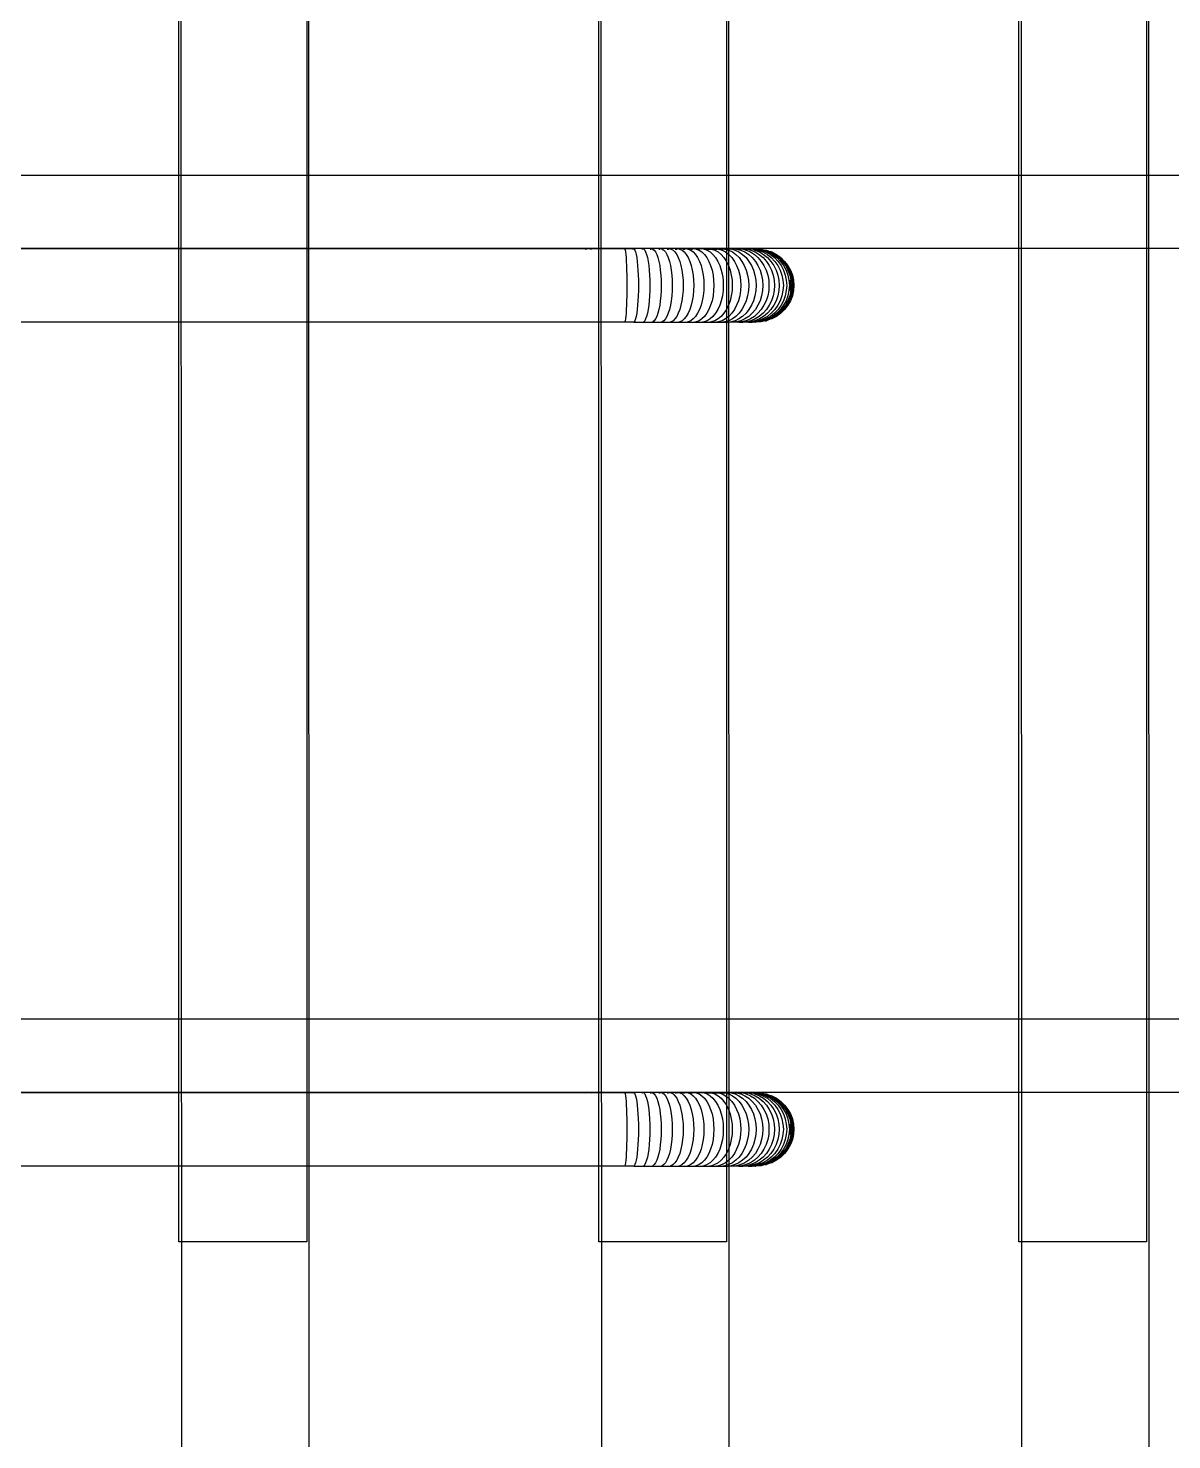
# Model space of a CAD drawing. Header units: inches. Extents: x 31 to 716, y 21 to 143.
# Drawn here: x 273.17 to 274.464, y 59.212 to 60.811 of the extents above; entities that cross this region are included whole.
import ezdxf

# ---------------------------------------------------------------- set-up
doc = ezdxf.new("R2010")
doc.units = ezdxf.units.IN
doc.header["$MEASUREMENT"] = 0
doc.layers.add('INNO-RFT-Y', color=2, linetype='Continuous')

# ---------------------------------------------------------------- blocks, each defined once
blk = doc.blocks.new('rebar')
at = {"layer": 'INNO-RFT-Y', "color": 5}
for p, q in [((-0.04708, 2.26868), (-0.04638, 0.02822)), ((-0.02215, 2.26868), (-0.02147, 0.02822)), ((0.035, 2.26868), (0.0357, 0.02822)), ((0.05993, 2.26868), (0.06061, 0.02822)), ((0.11709, 2.26868), (0.11778, 0.02822)), ((0.14201, 2.26868), (0.14269, 0.02822))]:
    blk.add_line(p, q, dxfattribs=at)
blk = doc.blocks.new('rebar red 2')
at = {"color": 1}
for p, q in [((-52.21323, -96.54951), (-51.49464, -96.54951)), ((-51.49464, -96.56389), (-52.21323, -96.56389))]:
    blk.add_line(p, q, dxfattribs=at)
blk = doc.blocks.new('*U266')
at = {"xscale": 5.790493255340768, "yscale": 5.790493255340768, "zscale": 5.790493255340768}
blk.add_blockref('rebar red 2', (300.2599, 559.1109), dxfattribs=at)
blk = doc.blocks.new('*U267')
at = {"color": 0, "linetype": 'ByBlock', "lineweight": -2, "transparency": 16777216}
for p in [(0, -0.9554), (0, -1.9109)]:
    blk.add_blockref('*U266', p, dxfattribs=at)
blk = doc.blocks.new('rebar red')
at = {"color": 1}
for p, q in [((-50.96601, -96.53518), (-50.74187, -96.53518)), ((-50.74247, -96.53526), (-50.74187, -96.53518)), ((-50.74187, -96.53518), (-50.74127, -96.53526)), ((-50.74187, -96.53518), (-50.73662, -96.53518)), ((-50.73662, -96.53518), (-50.73482, -96.53518)), ((-50.73662, -96.53518), (-50.7348, -96.5352)), ((-50.73489, -96.53526), (-50.73485, -96.53526)), ((-50.73485, -96.53526), (-50.73482, -96.53518)), ((-50.73485, -96.53526), (-50.7348, -96.5352)), ((-50.73482, -96.53518), (-50.7348, -96.5352)), ((-50.73482, -96.53518), (-50.73478, -96.53518)), ((-50.7348, -96.5352), (-50.73478, -96.53518)), ((-50.7348, -96.5352), (-50.73303, -96.53518)), ((-50.7348, -96.5352), (-50.73475, -96.53526)), ((-50.73478, -96.53518), (-50.73303, -96.53518)), ((-50.73478, -96.53518), (-50.73475, -96.53526)), ((-50.73475, -96.53526), (-50.73469, -96.53547)), ((-50.73475, -96.53526), (-50.73471, -96.53526)), ((-50.73469, -96.53547), (-50.73463, -96.53583)), ((-50.73316, -96.53526), (-50.73308, -96.53526)), ((-50.73308, -96.53526), (-50.73303, -96.53518)), ((-50.73308, -96.53526), (-50.73299, -96.5352)), ((-50.73303, -96.53518), (-50.73299, -96.5352)), ((-50.73299, -96.5352), (-50.73295, -96.53518)), ((-50.73295, -96.53518), (-50.7329, -96.53526)), ((-50.73125, -96.53518), (-50.73295, -96.53518)), ((-50.7329, -96.53526), (-50.73277, -96.53547)), ((-50.7329, -96.53526), (-50.73281, -96.53526)), ((-50.73277, -96.53547), (-50.73264, -96.53583)), ((-50.73145, -96.53526), (-50.73134, -96.53526)), ((-50.73134, -96.53526), (-50.73125, -96.53518)), ((-50.73125, -96.53518), (-50.73119, -96.5352)), ((-50.73119, -96.5352), (-50.73113, -96.53518)), ((-50.73113, -96.53518), (-50.73105, -96.53526)), ((-50.7295, -96.53518), (-50.73113, -96.53518)), ((-50.73105, -96.53526), (-50.73086, -96.53547)), ((-50.73105, -96.53526), (-50.73093, -96.53526)), ((-50.73086, -96.53547), (-50.73067, -96.53583)), ((-50.72977, -96.53526), (-50.72961, -96.53526)), ((-50.72961, -96.53526), (-50.7295, -96.53518)), ((-50.7295, -96.53518), (-50.72942, -96.5352)), ((-50.72942, -96.5352), (-50.72934, -96.53518)), ((-50.72934, -96.53518), (-50.72924, -96.53526)), ((-50.72778, -96.53518), (-50.72934, -96.53518)), ((-50.72924, -96.53526), (-50.72898, -96.53547)), ((-50.72924, -96.53526), (-50.72907, -96.53526)), ((-50.72898, -96.53547), (-50.72873, -96.53583)), ((-50.72811, -96.53526), (-50.72792, -96.53526)), ((-50.72792, -96.53526), (-50.72778, -96.53518)), ((-50.72778, -96.53518), (-50.72768, -96.5352)), ((-50.72758, -96.53518), (-50.72768, -96.5352)), ((-50.72758, -96.53518), (-50.72745, -96.53526)), ((-50.7261, -96.53518), (-50.72758, -96.53518)), ((-50.72745, -96.53526), (-50.72713, -96.53547)), ((-50.72745, -96.53526), (-50.72725, -96.53526)), ((-50.72713, -96.53547), (-50.72682, -96.53583)), ((-50.72649, -96.53526), (-50.72627, -96.53526)), ((-50.72627, -96.53526), (-50.7261, -96.53518)), ((-50.7261, -96.53518), (-50.72598, -96.5352)), ((-50.72598, -96.5352), (-50.72587, -96.53518)), ((-50.72587, -96.53518), (-50.7257, -96.53526)), ((-50.72446, -96.53518), (-50.72587, -96.53518)), ((-50.7257, -96.53526), (-50.72532, -96.53547)), ((-50.7257, -96.53526), (-50.72547, -96.53526)), ((-50.72532, -96.53547), (-50.72495, -96.53583)), ((-50.72491, -96.53526), (-50.72466, -96.53526)), ((-50.72466, -96.53526), (-50.72446, -96.53518)), ((-50.72446, -96.53518), (-50.72433, -96.5352)), ((-50.72433, -96.5352), (-50.7242, -96.53518)), ((-50.7242, -96.53518), (-50.724, -96.53526)), ((-50.72287, -96.53518), (-50.7242, -96.53518)), ((-50.724, -96.53526), (-50.72356, -96.53547)), ((-50.724, -96.53526), (-50.72374, -96.53526)), ((-50.72356, -96.53547), (-50.72313, -96.53583)), ((-50.72338, -96.53526), (-50.72311, -96.53526)), ((-50.72311, -96.53526), (-50.72287, -96.53518)), ((-50.72287, -96.53518), (-50.72273, -96.5352)), ((-50.72273, -96.5352), (-50.72258, -96.53518)), ((-50.72258, -96.53518), (-50.72236, -96.53526)), ((-50.72134, -96.53518), (-50.72258, -96.53518)), ((-50.72236, -96.53526), (-50.72186, -96.53547)), ((-50.72236, -96.53526), (-50.72206, -96.53526)), ((-50.72191, -96.53526), (-50.72161, -96.53526)), ((-50.72186, -96.53547), (-50.72137, -96.53583)), ((-50.72161, -96.53526), (-50.72134, -96.53518)), ((-50.72134, -96.53518), (-50.72119, -96.5352)), ((-50.72119, -96.5352), (-50.72103, -96.53518)), ((-50.72103, -96.53518), (-50.72077, -96.53526)), ((-50.71988, -96.53518), (-50.72103, -96.53518)), ((-50.72077, -96.53526), (-50.72021, -96.53547)), ((-50.72077, -96.53526), (-50.72019, -96.53526)), ((-50.72021, -96.53547), (-50.71968, -96.53583)), ((-50.72019, -96.53526), (-50.71988, -96.53518)), ((-50.71988, -96.53518), (-50.71972, -96.5352)), ((-50.71972, -96.5352), (-50.71955, -96.53518)), ((-50.71955, -96.53518), (-50.71925, -96.53526)), ((-50.71849, -96.53518), (-50.71955, -96.53518)), ((-50.71925, -96.53526), (-50.71916, -96.53526)), ((-50.71916, -96.53526), (-50.71904, -96.53524)), ((-50.71916, -96.53526), (-50.71864, -96.53547)), ((-50.71904, -96.53524), (-50.71892, -96.53526)), ((-50.71892, -96.53526), (-50.71884, -96.53526)), ((-50.71884, -96.53526), (-50.71849, -96.53518)), ((-50.71884, -96.53526), (-50.7179, -96.53526)), ((-50.71864, -96.53547), (-50.71806, -96.53583)), ((-50.71849, -96.53518), (-50.71832, -96.5352)), ((-50.71832, -96.5352), (-50.71815, -96.53518)), ((-50.71815, -96.53518), (-50.7179, -96.53526)), ((-50.7179, -96.53526), (-50.71785, -96.53525)), ((-50.71785, -96.53525), (-50.71781, -96.53526)), ((-50.71767, -96.53523), (-50.71781, -96.53526)), ((-50.71781, -96.53526), (-50.71715, -96.53547)), ((-50.71767, -96.53523), (-50.71756, -96.53526)), ((-50.71756, -96.53526), (-50.71751, -96.53525)), ((-50.71751, -96.53525), (-50.71746, -96.53526)), ((-50.71746, -96.53526), (-50.71717, -96.53518)), ((-50.71746, -96.53526), (-50.71671, -96.53526)), ((-50.71717, -96.53518), (-50.717, -96.5352)), ((-50.71715, -96.53547), (-50.71652, -96.53583)), ((-50.71683, -96.53518), (-50.717, -96.5352)), ((-50.717, -96.5352), (-50.71671, -96.53526)), ((-50.71683, -96.53518), (-50.71658, -96.53524)), ((-50.71671, -96.53526), (-50.71658, -96.53524)), ((-50.71658, -96.53524), (-50.71645, -96.53526)), ((-50.71639, -96.53523), (-50.71645, -96.53526)), ((-50.71645, -96.53526), (-50.71638, -96.53526)), ((-50.71623, -96.53524), (-50.71639, -96.53523)), ((-50.71638, -96.53526), (-50.71623, -96.53524)), ((-50.71638, -96.53526), (-50.71574, -96.53547)), ((-50.71623, -96.53524), (-50.71609, -96.53526)), ((-50.71609, -96.53526), (-50.71594, -96.53518)), ((-50.71609, -96.53526), (-50.71577, -96.5352)), ((-50.71609, -96.53526), (-50.71561, -96.53526)), ((-50.71594, -96.53518), (-50.71577, -96.5352)), ((-50.71577, -96.5352), (-50.71559, -96.53518)), ((-50.71577, -96.5352), (-50.71561, -96.53526)), ((-50.71574, -96.53547), (-50.71506, -96.53583)), ((-50.71561, -96.53526), (-50.71539, -96.53524)), ((-50.71559, -96.53518), (-50.71539, -96.53524)), ((-50.71539, -96.53524), (-50.71528, -96.53526)), ((-50.71528, -96.53526), (-50.71523, -96.53525)), ((-50.71521, -96.53522), (-50.71523, -96.53525)), ((-50.71523, -96.53525), (-50.71517, -96.53526)), ((-50.71517, -96.53526), (-50.71521, -96.53522)), ((-50.71517, -96.53526), (-50.71504, -96.53523)), ((-50.71517, -96.53526), (-50.71442, -96.53547)), ((-50.71504, -96.53523), (-50.7148, -96.53518)), ((-50.71504, -96.53523), (-50.71481, -96.53526)), ((-50.71481, -96.53526), (-50.71461, -96.53526)), ((-50.7148, -96.53518), (-50.71463, -96.5352)), ((-50.71463, -96.5352), (-50.71445, -96.53518)), ((-50.71461, -96.53526), (-50.71445, -96.53518)), ((-50.71461, -96.53526), (-50.71428, -96.53526)), ((-50.71429, -96.53523), (-50.71445, -96.53518)), ((-50.71445, -96.53518), (-50.71428, -96.53526)), ((-50.71442, -96.53547), (-50.7137, -96.53583)), ((-50.71411, -96.53521), (-50.71429, -96.53523)), ((-50.71428, -96.53526), (-50.71413, -96.53524)), ((-50.71413, -96.53524), (-50.71411, -96.53521)), ((-50.71411, -96.53521), (-50.71399, -96.53526)), ((-50.71399, -96.53526), (-50.71395, -96.53523)), ((-50.71395, -96.53523), (-50.71375, -96.53518)), ((-50.71395, -96.53523), (-50.71319, -96.53547)), ((-50.71395, -96.53523), (-50.71369, -96.53526)), ((-50.71375, -96.53518), (-50.71359, -96.5352)), ((-50.71369, -96.53526), (-50.71363, -96.53526)), ((-50.71363, -96.53526), (-50.71359, -96.5352)), ((-50.71363, -96.53526), (-50.71338, -96.53526)), ((-50.71342, -96.53518), (-50.71359, -96.5352)), ((-50.71359, -96.5352), (-50.71338, -96.53526)), ((-50.71329, -96.53522), (-50.71342, -96.53518)), ((-50.71338, -96.53526), (-50.71329, -96.53522)), ((-50.71313, -96.53524), (-50.71329, -96.53522)), ((-50.71319, -96.53547), (-50.71243, -96.53583)), ((-50.71313, -96.53524), (-50.71296, -96.53522)), ((-50.71296, -96.53522), (-50.7128, -96.53518)), ((-50.71296, -96.53522), (-50.7129, -96.53526)), ((-50.7129, -96.53526), (-50.71287, -96.53526)), ((-50.71287, -96.53526), (-50.71271, -96.53524)), ((-50.71287, -96.53526), (-50.71207, -96.53547)), ((-50.7128, -96.53518), (-50.71264, -96.5352)), ((-50.71271, -96.53524), (-50.71264, -96.5352)), ((-50.71271, -96.53524), (-50.71258, -96.53526)), ((-50.71264, -96.5352), (-50.71248, -96.53518)), ((-50.71258, -96.53526), (-50.71255, -96.53526)), ((-50.71255, -96.53526), (-50.71239, -96.53522)), ((-50.71248, -96.53518), (-50.71239, -96.53522)), ((-50.71239, -96.53522), (-50.71224, -96.53523)), ((-50.71224, -96.53523), (-50.71216, -96.53526)), ((-50.71216, -96.53526), (-50.71207, -96.53522)), ((-50.71207, -96.53522), (-50.71203, -96.53525)), ((-50.71207, -96.53547), (-50.71127, -96.53583)), ((-50.71203, -96.53525), (-50.71196, -96.53518)), ((-50.71203, -96.53525), (-50.71192, -96.53526)), ((-50.71196, -96.53518), (-50.71186, -96.53523)), ((-50.71192, -96.53526), (-50.71186, -96.53523)), ((-50.71186, -96.53523), (-50.7118, -96.53519)), ((-50.71165, -96.53518), (-50.7118, -96.53519)), ((-50.7118, -96.53519), (-50.71174, -96.53524)), ((-50.71174, -96.53524), (-50.71165, -96.53518)), ((-50.71174, -96.53524), (-50.71158, -96.53526)), ((-50.71159, -96.53521), (-50.71165, -96.53518)), ((-50.71159, -96.53521), (-50.71155, -96.53526)), ((-50.71158, -96.53526), (-50.71155, -96.53526)), ((-50.71155, -96.53526), (-50.71146, -96.53522)), ((-50.71155, -96.53526), (-50.71105, -96.53547)), ((-50.71146, -96.53522), (-50.71143, -96.5352)), ((-50.71146, -96.53522), (-50.71132, -96.53526)), ((-50.71143, -96.5352), (-50.7113, -96.53521)), ((-50.71129, -96.53524), (-50.71143, -96.5352)), ((-50.71132, -96.53526), (-50.71129, -96.53524)), ((-50.7113, -96.53521), (-50.71121, -96.53518)), ((-50.71129, -96.53524), (-50.71117, -96.53524)), ((-50.71121, -96.53518), (-50.71117, -96.53524)), ((-50.71117, -96.53524), (-50.71113, -96.53522)), ((-50.71113, -96.53522), (-50.71108, -96.53519)), ((-50.71113, -96.53522), (-50.71104, -96.53526)), ((-50.71108, -96.53519), (-50.71094, -96.53518)), ((-50.71108, -96.53519), (-50.71101, -96.53523)), ((-50.71105, -96.53547), (-50.71021, -96.53583)), ((-50.71104, -96.53526), (-50.71085, -96.53526)), ((-50.71101, -96.53523), (-50.71094, -96.53518)), ((-50.7109, -96.53521), (-50.71094, -96.53518)), ((-50.71088, -96.53524), (-50.7109, -96.53521)), ((-50.7109, -96.53521), (-50.71085, -96.53526)), ((-50.71078, -96.53522), (-50.71088, -96.53524)), ((-50.71085, -96.53526), (-50.71078, -96.53522)), ((-50.71078, -96.53522), (-50.71076, -96.5352)), ((-50.71078, -96.53522), (-50.71072, -96.53526)), ((-50.71076, -96.5352), (-50.71064, -96.53523)), ((-50.71064, -96.53523), (-50.71072, -96.53526)), ((-50.71072, -96.53526), (-50.71065, -96.53526)), ((-50.71065, -96.53526), (-50.71055, -96.53523)), ((-50.71065, -96.53526), (-50.71064, -96.53523)), ((-50.71065, -96.53526), (-50.71014, -96.53547)), ((-50.71064, -96.53523), (-50.71058, -96.53518)), ((-50.71055, -96.53523), (-50.71064, -96.53523)), ((-50.71058, -96.53518), (-50.71055, -96.53523)), ((-50.71055, -96.53523), (-50.7105, -96.53522)), ((-50.71055, -96.53523), (-50.7105, -96.53526)), ((-50.7105, -96.53522), (-50.71045, -96.53524)), ((-50.7105, -96.53526), (-50.71045, -96.53524)), ((-50.71045, -96.53524), (-50.71041, -96.53522)), ((-50.71041, -96.53522), (-50.71034, -96.53518)), ((-50.71041, -96.53522), (-50.71037, -96.53526)), ((-50.71037, -96.53526), (-50.71032, -96.53525)), ((-50.71034, -96.53518), (-50.71022, -96.53521)), ((-50.71032, -96.53525), (-50.71027, -96.53526)), ((-50.71027, -96.53526), (-50.7102, -96.53526)), ((-50.71017, -96.53524), (-50.71022, -96.53521)), ((-50.71022, -96.53521), (-50.7102, -96.53526)), ((-50.7102, -96.53526), (-50.71014, -96.53526)), ((-50.71014, -96.53526), (-50.71017, -96.53524)), ((-50.71014, -96.53526), (-50.71009, -96.53525)), ((-50.71014, -96.53547), (-50.70927, -96.53583)), ((-50.71009, -96.53525), (-50.71006, -96.53518)), ((-50.70998, -96.53526), (-50.71009, -96.53525)), ((-50.71006, -96.53518), (-50.71, -96.53521)), ((-50.71, -96.53521), (-50.70998, -96.53526)), ((-50.70998, -96.53526), (-50.70993, -96.53523)), ((-50.70993, -96.53523), (-50.70987, -96.53524)), ((-50.70987, -96.53524), (-50.70985, -96.53518)), ((-50.70987, -96.53524), (-50.7098, -96.53522)), ((-50.7098, -96.53522), (-50.70985, -96.53518)), ((-50.7098, -96.53522), (-50.70974, -96.53523)), ((-50.70974, -96.53523), (-50.70971, -96.53521)), ((-50.70974, -96.53523), (-50.70934, -96.53547)), ((-50.70971, -96.53521), (-50.70965, -96.53518)), ((-50.70962, -96.53521), (-50.70971, -96.53521)), ((-50.70965, -96.53518), (-50.70962, -96.53521)), ((-50.70962, -96.53521), (-50.7096, -96.53522)), ((-50.70962, -96.53521), (-50.70961, -96.53526)), ((-50.70961, -96.53526), (-50.7096, -96.53522)), ((-50.70961, -96.53526), (-50.70866, -96.53547)), ((-50.70961, -96.53526), (-50.70936, -96.53526)), ((-50.7096, -96.53522), (-50.70952, -96.53521)), ((-50.70949, -96.53518), (-50.70952, -96.53521)), ((-50.70952, -96.53521), (-50.70949, -96.53521)), ((-50.70945, -96.5352), (-50.70949, -96.53518)), ((-50.70949, -96.53521), (-50.70945, -96.5352)), ((-50.70939, -96.5352), (-50.70945, -96.5352)), ((-50.70939, -96.5352), (-50.70935, -96.53518)), ((-50.70939, -96.5352), (-50.70936, -96.53526)), ((-50.70936, -96.53526), (-50.70931, -96.5352)), ((-50.70936, -96.53526), (-50.70907, -96.53526)), ((-50.70935, -96.53518), (-50.70931, -96.5352)), ((-50.70934, -96.53547), (-50.70845, -96.53583)), ((-50.70925, -96.53518), (-50.70931, -96.5352)), ((-50.70921, -96.53519), (-50.70925, -96.53518)), ((-50.70921, -96.53519), (-50.70918, -96.53518)), ((-50.70915, -96.53518), (-50.70921, -96.53519)), ((-50.70918, -96.53518), (-50.70912, -96.53518)), ((-50.70918, -96.53518), (-50.70915, -96.53518)), ((-50.70912, -96.53518), (-50.70915, -96.53518)), ((-50.70915, -96.53518), (-50.70907, -96.53526)), ((-50.70912, -96.53518), (-50.70886, -96.53526)), ((-50.70907, -96.53526), (-50.7081, -96.53547)), ((-50.70907, -96.53526), (-50.70886, -96.53526)), ((-50.7081, -96.53526), (-50.70886, -96.53526)), ((-50.70866, -96.53547), (-50.70775, -96.53583)), ((-50.7081, -96.53526), (-50.70734, -96.53547)), ((-50.7081, -96.53526), (-50.70766, -96.53547)), ((-50.7081, -96.53547), (-50.70717, -96.53583)), ((-50.70766, -96.53547), (-50.70672, -96.53583)), ((-50.70734, -96.53547), (-50.70704, -96.53547)), ((-50.70704, -96.53547), (-50.70628, -96.53583)), ((-50.70704, -96.53547), (-50.70639, -96.53583)), ((-50.73463, -96.53583), (-50.73457, -96.53632)), ((-50.73457, -96.53632), (-50.73451, -96.53694)), ((-50.73451, -96.53694), (-50.73447, -96.53767)), ((-50.73447, -96.53767), (-50.73442, -96.53849)), ((-50.73442, -96.53849), (-50.73439, -96.53939)), ((-50.73264, -96.53583), (-50.73252, -96.53632)), ((-50.73252, -96.53632), (-50.73241, -96.53694)), ((-50.73241, -96.53694), (-50.73232, -96.53767)), ((-50.73232, -96.53767), (-50.73224, -96.53849)), ((-50.73224, -96.53849), (-50.73218, -96.53939)), ((-50.73067, -96.53583), (-50.7305, -96.53632)), ((-50.7305, -96.53632), (-50.73033, -96.53694)), ((-50.73033, -96.53694), (-50.73019, -96.53767)), ((-50.73019, -96.53767), (-50.73007, -96.53849)), ((-50.73007, -96.53849), (-50.72998, -96.53939)), ((-50.72873, -96.53583), (-50.72849, -96.53632)), ((-50.72849, -96.53632), (-50.72828, -96.53694)), ((-50.72828, -96.53694), (-50.72809, -96.53767)), ((-50.72809, -96.53767), (-50.72793, -96.53849)), ((-50.72793, -96.53849), (-50.72781, -96.53939)), ((-50.72682, -96.53583), (-50.72653, -96.53632)), ((-50.72653, -96.53632), (-50.72626, -96.53694)), ((-50.72626, -96.53694), (-50.72603, -96.53767)), ((-50.72603, -96.53767), (-50.72583, -96.53849)), ((-50.72583, -96.53849), (-50.72568, -96.53939)), ((-50.72495, -96.53583), (-50.72461, -96.53632)), ((-50.72461, -96.53632), (-50.72429, -96.53694)), ((-50.72429, -96.53694), (-50.72401, -96.53767)), ((-50.72401, -96.53767), (-50.72378, -96.53849)), ((-50.72378, -96.53849), (-50.72359, -96.53939)), ((-50.72313, -96.53583), (-50.72274, -96.53632)), ((-50.72274, -96.53632), (-50.72237, -96.53694)), ((-50.72237, -96.53694), (-50.72205, -96.53767)), ((-50.72205, -96.53767), (-50.72178, -96.53849)), ((-50.72178, -96.53849), (-50.72156, -96.53939)), ((-50.72137, -96.53583), (-50.72092, -96.53632)), ((-50.72092, -96.53632), (-50.72051, -96.53694)), ((-50.72051, -96.53694), (-50.72015, -96.53767)), ((-50.72015, -96.53767), (-50.71984, -96.53849)), ((-50.71984, -96.53849), (-50.7196, -96.53939)), ((-50.71968, -96.53583), (-50.71918, -96.53632)), ((-50.71918, -96.53632), (-50.71872, -96.53694)), ((-50.71872, -96.53694), (-50.71832, -96.53767)), ((-50.71832, -96.53767), (-50.71798, -96.53849)), ((-50.71806, -96.53583), (-50.71751, -96.53632)), ((-50.71798, -96.53849), (-50.7177, -96.53939)), ((-50.71751, -96.53632), (-50.71701, -96.53694)), ((-50.71701, -96.53694), (-50.71657, -96.53767)), ((-50.71657, -96.53767), (-50.71619, -96.53849)), ((-50.71652, -96.53583), (-50.71592, -96.53632)), ((-50.71619, -96.53849), (-50.71589, -96.53939)), ((-50.71592, -96.53632), (-50.71538, -96.53694)), ((-50.71538, -96.53694), (-50.7149, -96.53767)), ((-50.71506, -96.53583), (-50.71442, -96.53632)), ((-50.7149, -96.53767), (-50.7145, -96.53849)), ((-50.7145, -96.53849), (-50.71417, -96.53939)), ((-50.71442, -96.53632), (-50.71384, -96.53694)), ((-50.71384, -96.53694), (-50.71333, -96.53767)), ((-50.7137, -96.53583), (-50.71302, -96.53632)), ((-50.71333, -96.53767), (-50.71289, -96.53849)), ((-50.71302, -96.53632), (-50.7124, -96.53694)), ((-50.71289, -96.53849), (-50.71254, -96.53939)), ((-50.71243, -96.53583), (-50.71172, -96.53632)), ((-50.7124, -96.53694), (-50.71185, -96.53767)), ((-50.71185, -96.53767), (-50.71139, -96.53849)), ((-50.71172, -96.53632), (-50.71106, -96.53694)), ((-50.71139, -96.53849), (-50.71102, -96.53939)), ((-50.71127, -96.53583), (-50.71052, -96.53632)), ((-50.71106, -96.53694), (-50.71049, -96.53767)), ((-50.71052, -96.53632), (-50.70984, -96.53694)), ((-50.71049, -96.53767), (-50.71, -96.53849)), ((-50.71021, -96.53583), (-50.70943, -96.53632)), ((-50.71, -96.53849), (-50.70961, -96.53939)), ((-50.70984, -96.53694), (-50.70923, -96.53767)), ((-50.70943, -96.53632), (-50.70872, -96.53694)), ((-50.70927, -96.53583), (-50.70847, -96.53632)), ((-50.70923, -96.53767), (-50.70872, -96.53849)), ((-50.70872, -96.53694), (-50.70809, -96.53767)), ((-50.70872, -96.53849), (-50.70831, -96.53939)), ((-50.70847, -96.53632), (-50.70773, -96.53694)), ((-50.70845, -96.53583), (-50.70762, -96.53632)), ((-50.70809, -96.53767), (-50.70756, -96.53849)), ((-50.70775, -96.53583), (-50.70689, -96.53632)), ((-50.70773, -96.53694), (-50.70708, -96.53767)), ((-50.70762, -96.53632), (-50.70686, -96.53694)), ((-50.70756, -96.53849), (-50.70713, -96.53939)), ((-50.70717, -96.53583), (-50.7063, -96.53632)), ((-50.70708, -96.53767), (-50.70653, -96.53849)), ((-50.70689, -96.53632), (-50.70612, -96.53694)), ((-50.70686, -96.53694), (-50.70619, -96.53767)), ((-50.70672, -96.53583), (-50.70583, -96.53632)), ((-50.70653, -96.53849), (-50.70608, -96.53939)), ((-50.70639, -96.53583), (-50.7055, -96.53632)), ((-50.7063, -96.53632), (-50.7055, -96.53694)), ((-50.70613, -96.53583), (-50.70628, -96.53583)), ((-50.70619, -96.53767), (-50.70562, -96.53849)), ((-50.70613, -96.53583), (-50.7053, -96.53632)), ((-50.70613, -96.53583), (-50.70604, -96.53583)), ((-50.70612, -96.53694), (-50.70543, -96.53767)), ((-50.70604, -96.53583), (-50.70511, -96.53632)), ((-50.70583, -96.53632), (-50.70503, -96.53694)), ((-50.70562, -96.53849), (-50.70516, -96.53939)), ((-50.7055, -96.53632), (-50.70468, -96.53694)), ((-50.7055, -96.53694), (-50.7048, -96.53767)), ((-50.70543, -96.53767), (-50.70485, -96.53849)), ((-50.7053, -96.53632), (-50.70523, -96.53632)), ((-50.70523, -96.53632), (-50.70448, -96.53694)), ((-50.70511, -96.53632), (-50.70426, -96.53694)), ((-50.70503, -96.53694), (-50.70431, -96.53767)), ((-50.70485, -96.53849), (-50.70438, -96.53939)), ((-50.7048, -96.53767), (-50.70421, -96.53849)), ((-50.70468, -96.53694), (-50.70396, -96.53767)), ((-50.70448, -96.53694), (-50.70375, -96.53767)), ((-50.70448, -96.53694), (-50.70441, -96.53694)), ((-50.70441, -96.53694), (-50.70368, -96.53767)), ((-50.70431, -96.53767), (-50.70371, -96.53849)), ((-50.70426, -96.53694), (-50.70351, -96.53767)), ((-50.70421, -96.53849), (-50.70373, -96.53939)), ((-50.70396, -96.53767), (-50.70335, -96.53849)), ((-50.70375, -96.53767), (-50.70314, -96.53849)), ((-50.70371, -96.53849), (-50.70323, -96.53939)), ((-50.70368, -96.53767), (-50.70307, -96.53849)), ((-50.70351, -96.53767), (-50.70288, -96.53849)), ((-50.70335, -96.53849), (-50.70286, -96.53939)), ((-50.70314, -96.53849), (-50.70265, -96.53939)), ((-50.70307, -96.53849), (-50.70258, -96.53939)), ((-50.70288, -96.53849), (-50.70237, -96.53939)), ((-50.73439, -96.53939), (-50.73437, -96.54035)), ((-50.73437, -96.54035), (-50.73435, -96.54135)), ((-50.73218, -96.53939), (-50.73213, -96.54035)), ((-50.73213, -96.54035), (-50.7321, -96.54135)), ((-50.72998, -96.53939), (-50.72991, -96.54035)), ((-50.72991, -96.54035), (-50.72986, -96.54135)), ((-50.72781, -96.53939), (-50.72771, -96.54035)), ((-50.72771, -96.54035), (-50.72766, -96.54135)), ((-50.72568, -96.53939), (-50.72556, -96.54035)), ((-50.72556, -96.54035), (-50.72549, -96.54135)), ((-50.72359, -96.53939), (-50.72345, -96.54035)), ((-50.72345, -96.54035), (-50.72337, -96.54135)), ((-50.72156, -96.53939), (-50.7214, -96.54035)), ((-50.7214, -96.54035), (-50.72131, -96.54135)), ((-50.7196, -96.53939), (-50.71942, -96.54035)), ((-50.71942, -96.54035), (-50.71931, -96.54135)), ((-50.7177, -96.53939), (-50.7175, -96.54035)), ((-50.7175, -96.54035), (-50.71738, -96.54135)), ((-50.71589, -96.53939), (-50.71567, -96.54035)), ((-50.71567, -96.54035), (-50.71554, -96.54135)), ((-50.71417, -96.53939), (-50.71393, -96.54035)), ((-50.71393, -96.54035), (-50.71379, -96.54135)), ((-50.71254, -96.53939), (-50.71229, -96.54035)), ((-50.71229, -96.54035), (-50.71214, -96.54135)), ((-50.71102, -96.53939), (-50.71075, -96.54035)), ((-50.71075, -96.54035), (-50.71059, -96.54135)), ((-50.70961, -96.53939), (-50.70932, -96.54035)), ((-50.70932, -96.54035), (-50.70915, -96.54135)), ((-50.70831, -96.53939), (-50.70801, -96.54035)), ((-50.70801, -96.54035), (-50.70783, -96.54135)), ((-50.70713, -96.53939), (-50.70682, -96.54035)), ((-50.70682, -96.54035), (-50.70663, -96.54135)), ((-50.70608, -96.53939), (-50.70576, -96.54035)), ((-50.70576, -96.54035), (-50.70557, -96.54135)), ((-50.70516, -96.53939), (-50.70483, -96.54035)), ((-50.70483, -96.54035), (-50.70463, -96.54135)), ((-50.70438, -96.53939), (-50.70404, -96.54035)), ((-50.70404, -96.54035), (-50.70383, -96.54135)), ((-50.70373, -96.53939), (-50.70339, -96.54035)), ((-50.70339, -96.54035), (-50.70318, -96.54135)), ((-50.70323, -96.53939), (-50.70288, -96.54035)), ((-50.70288, -96.54035), (-50.70266, -96.54135)), ((-50.70286, -96.53939), (-50.70251, -96.54035)), ((-50.70265, -96.53939), (-50.70229, -96.54035)), ((-50.70258, -96.53939), (-50.70222, -96.54035)), ((-50.70251, -96.54035), (-50.70229, -96.54135)), ((-50.70237, -96.53939), (-50.702, -96.54035)), ((-50.70229, -96.54035), (-50.70207, -96.54135)), ((-50.70222, -96.54035), (-50.702, -96.54135)), ((-50.702, -96.54035), (-50.70177, -96.54135)), ((-50.73435, -96.5434), (-50.73437, -96.5444)), ((-50.73435, -96.54135), (-50.73435, -96.54238)), ((-50.73435, -96.54238), (-50.73435, -96.5434)), ((-50.7321, -96.5434), (-50.73213, -96.5444)), ((-50.7321, -96.54135), (-50.73209, -96.54238)), ((-50.73209, -96.54238), (-50.7321, -96.5434)), ((-50.72986, -96.5434), (-50.72991, -96.5444)), ((-50.72986, -96.54135), (-50.72985, -96.54238)), ((-50.72985, -96.54238), (-50.72986, -96.5434)), ((-50.72766, -96.5434), (-50.72771, -96.5444)), ((-50.72766, -96.54135), (-50.72764, -96.54238)), ((-50.72764, -96.54238), (-50.72766, -96.5434)), ((-50.72549, -96.5434), (-50.72556, -96.5444)), ((-50.72549, -96.54135), (-50.72547, -96.54238)), ((-50.72547, -96.54238), (-50.72549, -96.5434)), ((-50.72337, -96.5434), (-50.72345, -96.5444)), ((-50.72337, -96.54135), (-50.72334, -96.54238)), ((-50.72334, -96.54238), (-50.72337, -96.5434)), ((-50.72131, -96.5434), (-50.7214, -96.5444)), ((-50.72131, -96.54135), (-50.72127, -96.54238)), ((-50.72127, -96.54238), (-50.72131, -96.5434)), ((-50.71931, -96.5434), (-50.71942, -96.5444)), ((-50.71931, -96.54135), (-50.71927, -96.54238)), ((-50.71927, -96.54238), (-50.71931, -96.5434)), ((-50.71738, -96.5434), (-50.7175, -96.5444)), ((-50.71738, -96.54135), (-50.71734, -96.54238)), ((-50.71734, -96.54238), (-50.71738, -96.5434)), ((-50.71554, -96.5434), (-50.71567, -96.5444)), ((-50.71554, -96.54135), (-50.7155, -96.54238)), ((-50.7155, -96.54238), (-50.71554, -96.5434)), ((-50.71379, -96.5434), (-50.71393, -96.5444)), ((-50.71379, -96.54135), (-50.71374, -96.54238)), ((-50.71374, -96.54238), (-50.71379, -96.5434)), ((-50.71214, -96.5434), (-50.71229, -96.5444)), ((-50.71214, -96.54135), (-50.71209, -96.54238)), ((-50.71209, -96.54238), (-50.71214, -96.5434)), ((-50.71059, -96.5434), (-50.71075, -96.5444)), ((-50.71059, -96.54135), (-50.71053, -96.54238)), ((-50.71053, -96.54238), (-50.71059, -96.5434)), ((-50.70915, -96.5434), (-50.70932, -96.5444)), ((-50.70915, -96.54135), (-50.70909, -96.54238)), ((-50.70909, -96.54238), (-50.70915, -96.5434)), ((-50.70783, -96.5434), (-50.70801, -96.5444)), ((-50.70783, -96.54135), (-50.70777, -96.54238)), ((-50.70777, -96.54238), (-50.70783, -96.5434)), ((-50.70663, -96.5434), (-50.70682, -96.5444)), ((-50.70663, -96.54135), (-50.70657, -96.54238)), ((-50.70657, -96.54238), (-50.70663, -96.5434)), ((-50.70557, -96.5434), (-50.70576, -96.5444)), ((-50.70557, -96.54135), (-50.7055, -96.54238)), ((-50.7055, -96.54238), (-50.70557, -96.5434)), ((-50.70463, -96.5434), (-50.70483, -96.5444)), ((-50.70463, -96.54135), (-50.70456, -96.54238)), ((-50.70456, -96.54238), (-50.70463, -96.5434)), ((-50.70383, -96.5434), (-50.70404, -96.5444)), ((-50.70383, -96.54135), (-50.70376, -96.54238)), ((-50.70376, -96.54238), (-50.70383, -96.5434)), ((-50.70318, -96.5434), (-50.70339, -96.5444)), ((-50.70318, -96.54135), (-50.7031, -96.54238)), ((-50.7031, -96.54238), (-50.70318, -96.5434)), ((-50.70266, -96.5434), (-50.70288, -96.5444)), ((-50.70266, -96.54135), (-50.70259, -96.54238)), ((-50.70259, -96.54238), (-50.70266, -96.5434)), ((-50.70229, -96.5434), (-50.70251, -96.5444)), ((-50.70246, -96.54135), (-50.70239, -96.54238)), ((-50.70239, -96.54238), (-50.70246, -96.5434)), ((-50.70229, -96.54135), (-50.70222, -96.54238)), ((-50.70222, -96.54238), (-50.70229, -96.5434)), ((-50.70207, -96.5434), (-50.70229, -96.5444)), ((-50.702, -96.5434), (-50.70222, -96.5444)), ((-50.70207, -96.54135), (-50.702, -96.54238)), ((-50.702, -96.54238), (-50.70207, -96.5434)), ((-50.702, -96.54135), (-50.70193, -96.54238)), ((-50.70193, -96.54238), (-50.702, -96.5434)), ((-50.70177, -96.5434), (-50.702, -96.5444)), ((-50.70177, -96.54135), (-50.7017, -96.54238)), ((-50.7017, -96.54238), (-50.70177, -96.5434)), ((-50.73442, -96.54626), (-50.73447, -96.54709)), ((-50.73439, -96.54536), (-50.73442, -96.54626)), ((-50.73437, -96.5444), (-50.73439, -96.54536)), ((-50.73224, -96.54626), (-50.73232, -96.54709)), ((-50.73218, -96.54536), (-50.73224, -96.54626)), ((-50.73213, -96.5444), (-50.73218, -96.54536)), ((-50.73007, -96.54626), (-50.73019, -96.54709)), ((-50.72998, -96.54536), (-50.73007, -96.54626)), ((-50.72991, -96.5444), (-50.72998, -96.54536)), ((-50.72793, -96.54626), (-50.72809, -96.54709)), ((-50.72781, -96.54536), (-50.72793, -96.54626)), ((-50.72771, -96.5444), (-50.72781, -96.54536)), ((-50.72583, -96.54626), (-50.72603, -96.54709)), ((-50.72568, -96.54536), (-50.72583, -96.54626)), ((-50.72556, -96.5444), (-50.72568, -96.54536)), ((-50.72378, -96.54626), (-50.72401, -96.54709)), ((-50.72359, -96.54536), (-50.72378, -96.54626)), ((-50.72345, -96.5444), (-50.72359, -96.54536)), ((-50.72178, -96.54626), (-50.72205, -96.54709)), ((-50.72156, -96.54536), (-50.72178, -96.54626)), ((-50.7214, -96.5444), (-50.72156, -96.54536)), ((-50.71984, -96.54626), (-50.72015, -96.54709)), ((-50.7196, -96.54536), (-50.71984, -96.54626)), ((-50.71942, -96.5444), (-50.7196, -96.54536)), ((-50.71798, -96.54626), (-50.71832, -96.54709)), ((-50.7177, -96.54536), (-50.71798, -96.54626)), ((-50.7175, -96.5444), (-50.7177, -96.54536)), ((-50.71619, -96.54626), (-50.71657, -96.54709)), ((-50.71589, -96.54536), (-50.71619, -96.54626)), ((-50.71567, -96.5444), (-50.71589, -96.54536)), ((-50.7145, -96.54626), (-50.7149, -96.54709)), ((-50.71417, -96.54536), (-50.7145, -96.54626)), ((-50.71393, -96.5444), (-50.71417, -96.54536)), ((-50.71289, -96.54626), (-50.71333, -96.54709)), ((-50.71254, -96.54536), (-50.71289, -96.54626)), ((-50.71229, -96.5444), (-50.71254, -96.54536)), ((-50.71139, -96.54626), (-50.71185, -96.54709)), ((-50.71102, -96.54536), (-50.71139, -96.54626)), ((-50.71075, -96.5444), (-50.71102, -96.54536)), ((-50.71, -96.54626), (-50.71049, -96.54709)), ((-50.70961, -96.54536), (-50.71, -96.54626)), ((-50.70932, -96.5444), (-50.70961, -96.54536)), ((-50.70872, -96.54626), (-50.70923, -96.54709)), ((-50.70831, -96.54536), (-50.70872, -96.54626)), ((-50.70801, -96.5444), (-50.70831, -96.54536)), ((-50.70756, -96.54626), (-50.70809, -96.54709)), ((-50.70713, -96.54536), (-50.70756, -96.54626)), ((-50.70682, -96.5444), (-50.70713, -96.54536)), ((-50.70653, -96.54626), (-50.70708, -96.54709)), ((-50.70608, -96.54536), (-50.70653, -96.54626)), ((-50.70562, -96.54626), (-50.70619, -96.54709)), ((-50.70576, -96.5444), (-50.70608, -96.54536)), ((-50.70516, -96.54536), (-50.70562, -96.54626)), ((-50.70485, -96.54626), (-50.70543, -96.54709)), ((-50.70483, -96.5444), (-50.70516, -96.54536)), ((-50.70438, -96.54536), (-50.70485, -96.54626)), ((-50.70421, -96.54626), (-50.7048, -96.54709)), ((-50.70404, -96.5444), (-50.70438, -96.54536)), ((-50.70371, -96.54626), (-50.70431, -96.54709)), ((-50.70373, -96.54536), (-50.70421, -96.54626)), ((-50.70335, -96.54626), (-50.70396, -96.54709)), ((-50.70314, -96.54626), (-50.70375, -96.54709)), ((-50.70339, -96.5444), (-50.70373, -96.54536)), ((-50.70323, -96.54536), (-50.70371, -96.54626)), ((-50.70307, -96.54626), (-50.70368, -96.54709)), ((-50.70288, -96.54626), (-50.70351, -96.54709)), ((-50.70286, -96.54536), (-50.70335, -96.54626)), ((-50.70288, -96.5444), (-50.70323, -96.54536)), ((-50.70265, -96.54536), (-50.70314, -96.54626)), ((-50.70258, -96.54536), (-50.70307, -96.54626)), ((-50.70237, -96.54536), (-50.70288, -96.54626)), ((-50.70251, -96.5444), (-50.70286, -96.54536)), ((-50.70229, -96.5444), (-50.70265, -96.54536)), ((-50.70222, -96.5444), (-50.70258, -96.54536)), ((-50.702, -96.5444), (-50.70237, -96.54536)), ((-50.73478, -96.54957), (-50.96601, -96.54957)), ((-50.73475, -96.5495), (-50.73478, -96.54957)), ((-50.73295, -96.54957), (-50.73478, -96.54957)), ((-50.73469, -96.54928), (-50.73475, -96.5495)), ((-50.73463, -96.54892), (-50.73469, -96.54928)), ((-50.73457, -96.54843), (-50.73463, -96.54892)), ((-50.73451, -96.54781), (-50.73457, -96.54843)), ((-50.73447, -96.54709), (-50.73451, -96.54781)), ((-50.7329, -96.5495), (-50.73295, -96.54957)), ((-50.73295, -96.54957), (-50.73113, -96.54957)), ((-50.73277, -96.54928), (-50.7329, -96.5495)), ((-50.73264, -96.54892), (-50.73277, -96.54928)), ((-50.73252, -96.54843), (-50.73264, -96.54892)), ((-50.73241, -96.54781), (-50.73252, -96.54843)), ((-50.73232, -96.54709), (-50.73241, -96.54781)), ((-50.73105, -96.5495), (-50.73113, -96.54957)), ((-50.73113, -96.54957), (-50.72934, -96.54957)), ((-50.73086, -96.54928), (-50.73105, -96.5495)), ((-50.73067, -96.54892), (-50.73086, -96.54928)), ((-50.7305, -96.54843), (-50.73067, -96.54892)), ((-50.73033, -96.54781), (-50.7305, -96.54843)), ((-50.73019, -96.54709), (-50.73033, -96.54781)), ((-50.72924, -96.5495), (-50.72934, -96.54957)), ((-50.72934, -96.54957), (-50.72758, -96.54957)), ((-50.72898, -96.54928), (-50.72924, -96.5495)), ((-50.72873, -96.54892), (-50.72898, -96.54928)), ((-50.72849, -96.54843), (-50.72873, -96.54892)), ((-50.72828, -96.54781), (-50.72849, -96.54843)), ((-50.72809, -96.54709), (-50.72828, -96.54781)), ((-50.72745, -96.5495), (-50.72758, -96.54957)), ((-50.72758, -96.54957), (-50.72587, -96.54957)), ((-50.72713, -96.54928), (-50.72745, -96.5495)), ((-50.72682, -96.54892), (-50.72713, -96.54928)), ((-50.72653, -96.54843), (-50.72682, -96.54892)), ((-50.72626, -96.54781), (-50.72653, -96.54843)), ((-50.72603, -96.54709), (-50.72626, -96.54781)), ((-50.7257, -96.5495), (-50.72587, -96.54957)), ((-50.72587, -96.54957), (-50.7242, -96.54957)), ((-50.72532, -96.54928), (-50.7257, -96.5495)), ((-50.72495, -96.54892), (-50.72532, -96.54928)), ((-50.72461, -96.54843), (-50.72495, -96.54892)), ((-50.72429, -96.54781), (-50.72461, -96.54843)), ((-50.72401, -96.54709), (-50.72429, -96.54781)), ((-50.724, -96.5495), (-50.7242, -96.54957)), ((-50.7242, -96.54957), (-50.72258, -96.54957)), ((-50.72356, -96.54928), (-50.724, -96.5495)), ((-50.72313, -96.54892), (-50.72356, -96.54928)), ((-50.72274, -96.54843), (-50.72313, -96.54892)), ((-50.72237, -96.54781), (-50.72274, -96.54843)), ((-50.72236, -96.5495), (-50.72258, -96.54957)), ((-50.72258, -96.54957), (-50.72103, -96.54957)), ((-50.72205, -96.54709), (-50.72237, -96.54781)), ((-50.72186, -96.54928), (-50.72236, -96.5495)), ((-50.72137, -96.54892), (-50.72186, -96.54928)), ((-50.72092, -96.54843), (-50.72137, -96.54892)), ((-50.72077, -96.5495), (-50.72103, -96.54957)), ((-50.72103, -96.54957), (-50.71955, -96.54957)), ((-50.72051, -96.54781), (-50.72092, -96.54843)), ((-50.72021, -96.54928), (-50.72077, -96.5495)), ((-50.72015, -96.54709), (-50.72051, -96.54781)), ((-50.71968, -96.54892), (-50.72021, -96.54928)), ((-50.71918, -96.54843), (-50.71968, -96.54892)), ((-50.71925, -96.5495), (-50.71955, -96.54957)), ((-50.71955, -96.54957), (-50.71815, -96.54957)), ((-50.71864, -96.54928), (-50.71925, -96.5495)), ((-50.71872, -96.54781), (-50.71918, -96.54843)), ((-50.71832, -96.54709), (-50.71872, -96.54781)), ((-50.71806, -96.54892), (-50.71864, -96.54928)), ((-50.71781, -96.5495), (-50.71815, -96.54957)), ((-50.71815, -96.54957), (-50.71683, -96.54957)), ((-50.71751, -96.54843), (-50.71806, -96.54892)), ((-50.71715, -96.54928), (-50.71781, -96.5495)), ((-50.71701, -96.54781), (-50.71751, -96.54843)), ((-50.71652, -96.54892), (-50.71715, -96.54928)), ((-50.71657, -96.54709), (-50.71701, -96.54781)), ((-50.71645, -96.5495), (-50.71683, -96.54957)), ((-50.71683, -96.54957), (-50.71559, -96.54957)), ((-50.71592, -96.54843), (-50.71652, -96.54892)), ((-50.71574, -96.54928), (-50.71645, -96.5495)), ((-50.71538, -96.54781), (-50.71592, -96.54843)), ((-50.71506, -96.54892), (-50.71574, -96.54928)), ((-50.71517, -96.5495), (-50.71559, -96.54957)), ((-50.71559, -96.54957), (-50.71445, -96.54957)), ((-50.7149, -96.54709), (-50.71538, -96.54781)), ((-50.71442, -96.54928), (-50.71517, -96.5495)), ((-50.71442, -96.54843), (-50.71506, -96.54892)), ((-50.71399, -96.5495), (-50.71445, -96.54957)), ((-50.71342, -96.54957), (-50.71445, -96.54957)), ((-50.71384, -96.54781), (-50.71442, -96.54843)), ((-50.7137, -96.54892), (-50.71442, -96.54928)), ((-50.71319, -96.54928), (-50.71399, -96.5495)), ((-50.71333, -96.54709), (-50.71384, -96.54781)), ((-50.71302, -96.54843), (-50.7137, -96.54892)), ((-50.7129, -96.5495), (-50.71342, -96.54957)), ((-50.71248, -96.54957), (-50.71342, -96.54957)), ((-50.71243, -96.54892), (-50.71319, -96.54928)), ((-50.7124, -96.54781), (-50.71302, -96.54843)), ((-50.71207, -96.54928), (-50.7129, -96.5495)), ((-50.71192, -96.5495), (-50.71248, -96.54957)), ((-50.71248, -96.54957), (-50.71165, -96.54957)), ((-50.71172, -96.54843), (-50.71243, -96.54892)), ((-50.71185, -96.54709), (-50.7124, -96.54781)), ((-50.71127, -96.54892), (-50.71207, -96.54928)), ((-50.71105, -96.54928), (-50.71192, -96.5495)), ((-50.71106, -96.54781), (-50.71172, -96.54843)), ((-50.71104, -96.5495), (-50.71165, -96.54957)), ((-50.71058, -96.54957), (-50.71165, -96.54957)), ((-50.71052, -96.54843), (-50.71127, -96.54892)), ((-50.71049, -96.54709), (-50.71106, -96.54781)), ((-50.71021, -96.54892), (-50.71105, -96.54928)), ((-50.71014, -96.54928), (-50.71104, -96.5495)), ((-50.70934, -96.54928), (-50.71058, -96.54957)), ((-50.71058, -96.54957), (-50.70985, -96.54957)), ((-50.70984, -96.54781), (-50.71052, -96.54843)), ((-50.70943, -96.54843), (-50.71021, -96.54892)), ((-50.70927, -96.54892), (-50.71014, -96.54928)), ((-50.70961, -96.5495), (-50.70985, -96.54957)), ((-50.70918, -96.54957), (-50.70985, -96.54957)), ((-50.70923, -96.54709), (-50.70984, -96.54781)), ((-50.70866, -96.54928), (-50.70961, -96.5495)), ((-50.70872, -96.54781), (-50.70943, -96.54843)), ((-50.70845, -96.54892), (-50.70934, -96.54928)), ((-50.70847, -96.54843), (-50.70927, -96.54892)), ((-50.70912, -96.54957), (-50.70918, -96.54957)), ((-50.70918, -96.54957), (-50.70915, -96.54957)), ((-50.70912, -96.54957), (-50.70915, -96.54957)), ((-50.70864, -96.5495), (-50.70912, -96.54957)), ((-50.70907, -96.5495), (-50.70912, -96.54957)), ((-50.7081, -96.54928), (-50.70907, -96.5495)), ((-50.70809, -96.54709), (-50.70872, -96.54781)), ((-50.70775, -96.54892), (-50.70866, -96.54928)), ((-50.70766, -96.54928), (-50.70864, -96.5495)), ((-50.7081, -96.5495), (-50.70864, -96.5495)), ((-50.70773, -96.54781), (-50.70847, -96.54843)), ((-50.70762, -96.54843), (-50.70845, -96.54892)), ((-50.70717, -96.54892), (-50.7081, -96.54928)), ((-50.70734, -96.54928), (-50.7081, -96.5495)), ((-50.70689, -96.54843), (-50.70775, -96.54892)), ((-50.70708, -96.54709), (-50.70773, -96.54781)), ((-50.70672, -96.54892), (-50.70766, -96.54928)), ((-50.70686, -96.54781), (-50.70762, -96.54843)), ((-50.70734, -96.54928), (-50.70704, -96.54928)), ((-50.7063, -96.54843), (-50.70717, -96.54892)), ((-50.70619, -96.54892), (-50.70704, -96.54928)), ((-50.70639, -96.54892), (-50.70704, -96.54928)), ((-50.70612, -96.54781), (-50.70689, -96.54843)), ((-50.70619, -96.54709), (-50.70686, -96.54781)), ((-50.70583, -96.54843), (-50.70672, -96.54892)), ((-50.7055, -96.54843), (-50.70639, -96.54892)), ((-50.7055, -96.54781), (-50.7063, -96.54843)), ((-50.70613, -96.54892), (-50.70619, -96.54892)), ((-50.7053, -96.54843), (-50.70613, -96.54892)), ((-50.70604, -96.54892), (-50.70613, -96.54892)), ((-50.70543, -96.54709), (-50.70612, -96.54781)), ((-50.70511, -96.54843), (-50.70604, -96.54892)), ((-50.7053, -96.54843), (-50.70604, -96.54892)), ((-50.70503, -96.54781), (-50.70583, -96.54843)), ((-50.7048, -96.54709), (-50.7055, -96.54781)), ((-50.70468, -96.54781), (-50.7055, -96.54843)), ((-50.70523, -96.54843), (-50.7053, -96.54843)), ((-50.70448, -96.54781), (-50.70523, -96.54843)), ((-50.70426, -96.54781), (-50.70511, -96.54843)), ((-50.70431, -96.54709), (-50.70503, -96.54781)), ((-50.70396, -96.54709), (-50.70468, -96.54781)), ((-50.70375, -96.54709), (-50.70448, -96.54781)), ((-50.70441, -96.54781), (-50.70448, -96.54781)), ((-50.70368, -96.54709), (-50.70441, -96.54781)), ((-50.70351, -96.54709), (-50.70426, -96.54781))]:
    blk.add_line(p, q, dxfattribs=at)
blk = doc.blocks.new('*U270')
at = {"xscale": 5.790493255340768, "yscale": 5.790493255340768, "zscale": 5.790493255340768}
blk.add_blockref('rebar red', (294.4483, 559.028), dxfattribs=at)
blk = doc.blocks.new('*U271')
at = {"color": 0, "linetype": 'ByBlock', "lineweight": -2, "transparency": 16777216}
for p in [(0, -0.9554), (0, -1.9109)]:
    blk.add_blockref('*U270', p, dxfattribs=at)

msp = doc.modelspace()

# ---------------------------------------------------------------- linework, layer by layer
at = {"layer": 'INNO-RFT-Y', "color": 5}
for p, q in [((273.3405, 59.4365), (273.3405, 85.6014)), ((273.485, 85.6014), (273.4852, 59.4365)), ((273.8158, 59.4365), (273.8158, 85.6014)), ((273.9603, 85.6014), (273.9604, 59.4365)), ((274.2911, 59.4365), (274.2911, 85.6014)), ((274.4355, 85.6014), (274.4357, 59.4365)), ((273.4852, 59.4365), (273.3405, 59.4365)), ((273.9604, 59.4365), (273.8158, 59.4365)), ((274.4357, 59.4365), (274.2911, 59.4365))]:
    msp.add_line(p, q, dxfattribs=at)

# ---------------------------------------------------------------- block references
at = {"xscale": 5.790493255340768, "yscale": 5.790493255340768, "zscale": 5.790493255340768}
msp.add_blockref('rebar', (273.6133, 54.9855), dxfattribs=at)
for name, p in [('*U267', (273.1499, 61.5581)), ('*U271', (273.1761, 61.4748))]:
    msp.add_blockref(name, p)

doc.saveas('drawing.dxf')
